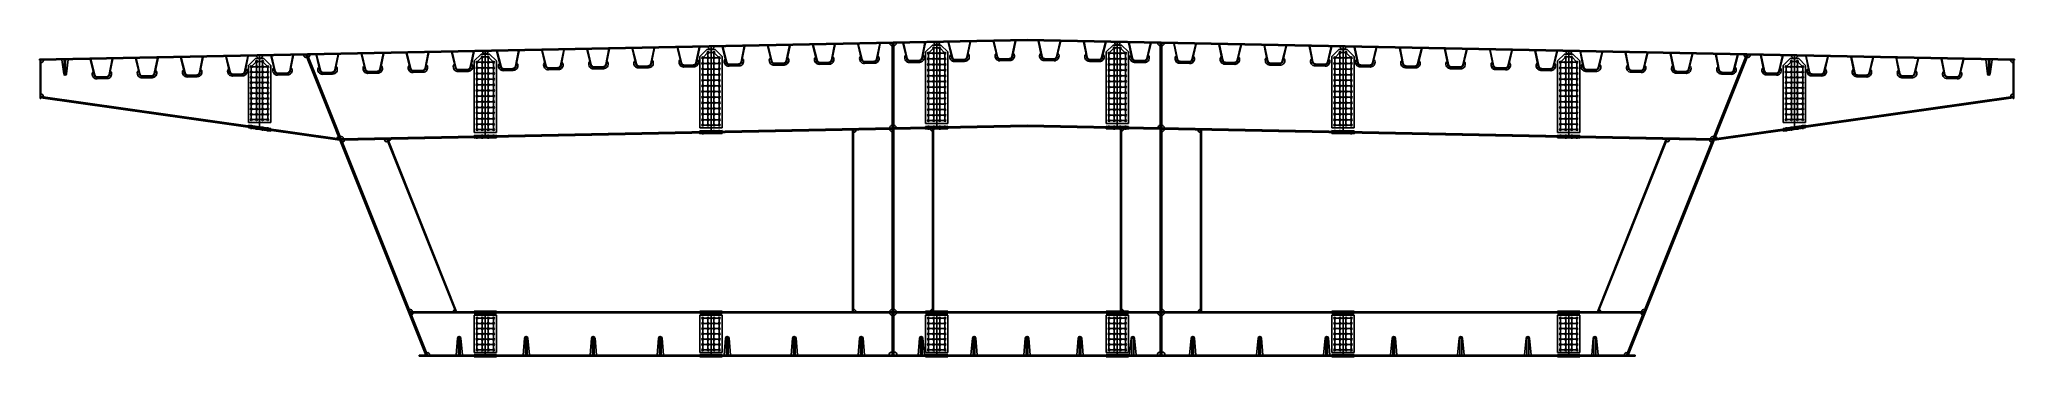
# Model space of a CAD drawing. Header units: metres. Extents: x 187171 to 215171, y 20305 to 24815.
import ezdxf

# ---------------------------------------------------------------- set-up
doc = ezdxf.new("R2010")
doc.units = ezdxf.units.M
doc.header["$LTSCALE"] = 500
for name, color, linetype in [('CS-LIN3', 2, 'Continuous'), ('CS-STEL-MAJR', 3, 'Continuous'), ('DRAW', 2, 'Continuous'), ('F-SPLICE', 1, 'Continuous'), ('STEEL', 4, 'Continuous')]:
    doc.layers.add(name, color=color, linetype=linetype)

# ---------------------------------------------------------------- blocks, each defined once
blk = doc.blocks.new('U-RIB')
at = {"layer": 'DRAW', "color": 3}
for p, q in [((-152, 0), (-160, -2)), ((-152, 0), (-102, -221)), ((102, -221), (152, 0)), ((152, 0), (160, -2)), ((-160, -2), (-109, -227)), ((-70, -260), (70, -260)), ((-70, -280), (70, -280)), ((-63, -252), (63, -252)), ((109, -227), (160, -2))]:
    blk.add_line(p, q, dxfattribs=at)
for centre, radius, start, end in [((-70, -212), 68, 162.5368, 270), ((-116, -198), 20, 100.4697, 161.2317), ((-69, -220), 40, 190.0739, 269.5546), ((-63, -212), 40, 192.8619, 269.5255), ((63, -212), 40, 270.4745, 347.1381), ((70, -212), 68, 270, 17.4632), ((69, -220), 40, 270.4454, 349.9261), ((116, -198), 20, 18.7683, 79.5303)]:
    blk.add_arc(centre, radius, start, end, dxfattribs=at)
blk = doc.blocks.new('RIB-200X20P')
at = {"layer": 'CS-STEL-MAJR'}
for p, q in [((-45, 0), (-20, -202)), ((-10, 0), (-10, -200)), ((10, 0), (10, -200)), ((-10, -200), (10, -200)), ((45, 0), (20, -202))]:
    blk.add_line(p, q, dxfattribs=at)
blk.add_arc((0, -200), 20, 187.0816, 352.9184, dxfattribs=at)
blk = doc.blocks.new('RIB-240X24P')
at = {"layer": 'CS-STEL-MAJR'}
for p, q in [((-45, 0), (-25, 242)), ((-12, 0), (-12, 240)), ((-12, 240), (12, 240)), ((12, 0), (12, 240)), ((45, 0), (25, 242))]:
    blk.add_line(p, q, dxfattribs=at)
blk.add_arc((0, 240), 25, 4.7433, 175.2567, dxfattribs=at)

msp = doc.modelspace()

# ---------------------------------------------------------------- linework, layer by layer
msp.add_arc((202510, 23554), 35, 270, 358.8542)
at = {"layer": 'CS-LIN3', "ltscale": 0.05}
for p, q in [((193491, 24661), (193491, 23427)), ((196631, 24671), (196533, 24574)), ((196751, 24671), (196631, 24671)), ((196696, 24676), (196686, 24676)), ((196691, 24725), (196691, 23491)), ((196751, 24671), (196848, 24574)), ((199831, 24735), (199733, 24638)), ((199951, 24735), (199831, 24735)), ((199896, 24740), (199886, 24740)), ((199891, 24789), (199891, 23555)), ((199951, 24735), (200048, 24638)), ((202391, 24735), (202293, 24638)), ((202391, 24735), (202511, 24735)), ((202446, 24740), (202456, 24740)), ((202451, 24789), (202451, 23555)), ((202511, 24735), (202608, 24638)), ((205591, 24671), (205493, 24574)), ((205591, 24671), (205711, 24671)), ((205646, 24676), (205656, 24676)), ((205651, 24725), (205651, 23491)), ((205711, 24671), (205808, 24574)), ((208851, 24661), (208851, 23427)), ((190231, 24543), (190133, 24446)), ((190133, 24446), (190133, 23638)), ((190351, 24543), (190231, 24543)), ((190296, 24548), (190286, 24548)), ((190291, 24597), (190291, 23547)), ((190351, 24543), (190448, 24446)), ((190448, 24446), (190448, 23638)), ((193431, 24607), (193333, 24510)), ((193333, 24510), (193333, 23497)), ((193551, 24607), (193431, 24607)), ((193496, 24612), (193486, 24612)), ((193551, 24607), (193648, 24510)), ((193648, 24510), (193648, 23497)), ((196533, 24574), (196533, 23561)), ((196848, 24574), (196848, 23561)), ((199733, 24638), (199733, 23625)), ((200048, 24638), (200048, 23625)), ((202293, 24638), (202293, 23625)), ((202608, 24638), (202608, 23625)), ((205493, 24574), (205493, 23561)), ((205808, 24574), (205808, 23561)), ((208791, 24607), (208693, 24510)), ((208693, 24510), (208693, 23497)), ((208791, 24607), (208911, 24607)), ((208846, 24612), (208856, 24612)), ((208911, 24607), (209008, 24510)), ((209008, 24510), (209008, 23497)), ((211991, 24543), (211893, 24446)), ((211893, 24446), (211893, 23638)), ((211991, 24543), (212111, 24543)), ((212046, 24548), (212056, 24548)), ((212051, 24597), (212051, 23547)), ((212111, 24543), (212208, 24446)), ((212208, 24446), (212208, 23638)), ((190448, 23638), (190133, 23638)), ((190133, 23599), (190448, 23554)), ((190133, 23599), (190133, 23589)), ((190133, 23570), (190133, 23560)), ((190133, 23560), (190448, 23515)), ((190448, 23554), (190448, 23544)), ((190448, 23525), (190448, 23515)), ((196848, 23561), (196533, 23561)), ((196848, 23524), (196533, 23518)), ((196848, 23524), (196848, 23514)), ((200048, 23625), (199733, 23625)), ((200048, 23588), (199733, 23582)), ((199733, 23582), (199733, 23572)), ((199733, 23552), (199733, 23542)), ((200048, 23548), (199733, 23542)), ((200048, 23588), (200048, 23578)), ((200048, 23558), (200048, 23548)), ((202293, 23625), (202608, 23625)), ((202293, 23588), (202293, 23578)), ((202293, 23588), (202608, 23582)), ((202293, 23558), (202293, 23548)), ((202293, 23548), (202608, 23542)), ((202608, 23582), (202608, 23572)), ((202608, 23552), (202608, 23542)), ((205493, 23561), (205808, 23561)), ((205493, 23524), (205493, 23514)), ((205493, 23524), (205808, 23518)), ((211893, 23638), (212208, 23638)), ((212208, 23599), (211893, 23554)), ((212208, 23560), (211893, 23515)), ((211893, 23554), (211893, 23544)), ((211893, 23525), (211893, 23515)), ((212208, 23599), (212208, 23589)), ((212208, 23570), (212208, 23560)), ((193648, 23497), (193333, 23497)), ((193648, 23460), (193333, 23454)), ((193333, 23454), (193333, 23444)), ((193333, 23424), (193333, 23414)), ((193648, 23420), (193333, 23414)), ((193648, 23460), (193648, 23450)), ((193648, 23430), (193648, 23420)), ((196533, 23518), (196533, 23508)), ((196533, 23488), (196533, 23478)), ((196848, 23484), (196533, 23478)), ((196848, 23494), (196848, 23484)), ((205493, 23494), (205493, 23484)), ((205493, 23484), (205808, 23478)), ((205808, 23518), (205808, 23508)), ((205808, 23488), (205808, 23478)), ((208693, 23497), (209008, 23497)), ((208693, 23460), (208693, 23450)), ((208693, 23460), (209008, 23454)), ((208693, 23430), (208693, 23420)), ((208693, 23420), (209008, 23414)), ((209008, 23454), (209008, 23444)), ((209008, 23424), (209008, 23414)), ((193648, 20963), (193333, 20963)), ((193333, 20963), (193333, 20953)), ((193333, 20939), (193333, 20929)), ((193648, 20929), (193333, 20929)), ((193648, 20904), (193333, 20904)), ((193333, 20904), (193333, 20374)), ((193491, 20953), (193491, 20325)), ((193648, 20963), (193648, 20953)), ((193648, 20939), (193648, 20929)), ((193648, 20374), (193648, 20904)), ((196848, 20963), (196533, 20963)), ((196533, 20963), (196533, 20953)), ((196533, 20939), (196533, 20929)), ((196848, 20929), (196533, 20929)), ((196848, 20904), (196533, 20904)), ((196533, 20904), (196533, 20374)), ((196691, 20953), (196691, 20325)), ((196848, 20963), (196848, 20953)), ((196848, 20939), (196848, 20929)), ((196848, 20374), (196848, 20904)), ((200048, 20963), (199733, 20963)), ((199733, 20963), (199733, 20953)), ((199733, 20939), (199733, 20929)), ((200048, 20929), (199733, 20929)), ((200048, 20904), (199733, 20904)), ((199733, 20904), (199733, 20374)), ((199891, 20953), (199891, 20325)), ((200048, 20963), (200048, 20953)), ((200048, 20939), (200048, 20929)), ((200048, 20374), (200048, 20904)), ((202608, 20963), (202293, 20963)), ((202293, 20963), (202293, 20953)), ((202293, 20939), (202293, 20929)), ((202608, 20929), (202293, 20929)), ((202608, 20904), (202293, 20904)), ((202293, 20904), (202293, 20374)), ((202451, 20953), (202451, 20325)), ((202608, 20963), (202608, 20953)), ((202608, 20939), (202608, 20929)), ((202608, 20374), (202608, 20904)), ((205808, 20963), (205493, 20963)), ((205493, 20963), (205493, 20953)), ((205493, 20939), (205493, 20929)), ((205808, 20929), (205493, 20929)), ((205808, 20904), (205493, 20904)), ((205493, 20904), (205493, 20374)), ((205651, 20953), (205651, 20325)), ((205808, 20963), (205808, 20953)), ((205808, 20939), (205808, 20929)), ((205808, 20374), (205808, 20904)), ((209008, 20963), (208693, 20963)), ((208693, 20963), (208693, 20953)), ((208693, 20939), (208693, 20929)), ((209008, 20929), (208693, 20929)), ((209008, 20904), (208693, 20904)), ((208693, 20904), (208693, 20374)), ((208851, 20953), (208851, 20325)), ((209008, 20963), (209008, 20953)), ((209008, 20939), (209008, 20929)), ((209008, 20374), (209008, 20904)), ((193648, 20374), (193333, 20374)), ((193648, 20349), (193333, 20349)), ((193333, 20349), (193333, 20339)), ((193333, 20325), (193333, 20315)), ((193648, 20315), (193333, 20315)), ((193648, 20349), (193648, 20339)), ((193648, 20325), (193648, 20315)), ((196848, 20374), (196533, 20374)), ((196848, 20349), (196533, 20349)), ((196533, 20349), (196533, 20339)), ((196533, 20325), (196533, 20315)), ((196848, 20315), (196533, 20315)), ((196848, 20349), (196848, 20339)), ((196848, 20325), (196848, 20315)), ((200048, 20374), (199733, 20374)), ((200048, 20349), (199733, 20349)), ((199733, 20349), (199733, 20339)), ((199733, 20325), (199733, 20315)), ((200048, 20315), (199733, 20315)), ((200048, 20349), (200048, 20339)), ((200048, 20325), (200048, 20315)), ((202608, 20374), (202293, 20374)), ((202608, 20349), (202293, 20349)), ((202293, 20349), (202293, 20339)), ((202293, 20325), (202293, 20315)), ((202608, 20315), (202293, 20315)), ((202608, 20349), (202608, 20339)), ((202608, 20349), (202608, 20339)), ((202608, 20325), (202608, 20315)), ((202608, 20325), (202608, 20315)), ((205808, 20374), (205493, 20374)), ((205808, 20349), (205493, 20349)), ((205493, 20349), (205493, 20339)), ((205493, 20325), (205493, 20315)), ((205808, 20315), (205493, 20315)), ((205808, 20349), (205808, 20339)), ((205808, 20325), (205808, 20315)), ((209008, 20374), (208693, 20374)), ((209008, 20349), (208693, 20349)), ((208693, 20349), (208693, 20339)), ((208693, 20325), (208693, 20315)), ((209008, 20315), (208693, 20315)), ((209008, 20349), (209008, 20339)), ((209008, 20325), (209008, 20315))]:
    msp.add_line(p, q, dxfattribs=at)
at = {"layer": 'CS-LIN3', "color": 8}
for p, q in [((199848, 24695), (199773, 24620)), ((199848, 24695), (199848, 23665)), ((199933, 24695), (199848, 24695)), ((199933, 24695), (199933, 23665)), ((199933, 24695), (200008, 24620)), ((202408, 24695), (202333, 24620)), ((202408, 24695), (202408, 23665)), ((202408, 24695), (202493, 24695)), ((202493, 24695), (202493, 23665)), ((202493, 24695), (202568, 24620)), ((190248, 24503), (190173, 24428)), ((190173, 24428), (190173, 23678)), ((190408, 24428), (190173, 24428)), ((190248, 24503), (190248, 23678)), ((190333, 24503), (190248, 24503)), ((190333, 24503), (190333, 23678)), ((190333, 24503), (190408, 24428)), ((190408, 24428), (190408, 23678)), ((193448, 24567), (193373, 24492)), ((193608, 24492), (193373, 24492)), ((193373, 24492), (193373, 23537)), ((193608, 24412), (193373, 24412)), ((193448, 24567), (193448, 23537)), ((193533, 24567), (193448, 24567)), ((193533, 24567), (193533, 23537)), ((193533, 24567), (193608, 24492)), ((193608, 24492), (193608, 23537)), ((196648, 24631), (196573, 24556)), ((196808, 24556), (196573, 24556)), ((196573, 24556), (196573, 23601)), ((196808, 24476), (196573, 24476)), ((196808, 24396), (196573, 24396)), ((196648, 24631), (196648, 23601)), ((196733, 24631), (196648, 24631)), ((196733, 24631), (196733, 23601)), ((196733, 24631), (196808, 24556)), ((196808, 24556), (196808, 23601)), ((200008, 24620), (199773, 24620)), ((199773, 24620), (199773, 23665)), ((200008, 24540), (199773, 24540)), ((200008, 24460), (199773, 24460)), ((200008, 24380), (199773, 24380)), ((200008, 24620), (200008, 23665)), ((202333, 24620), (202568, 24620)), ((202333, 24620), (202333, 23665)), ((202333, 24540), (202568, 24540)), ((202333, 24460), (202568, 24460)), ((202333, 24380), (202568, 24380)), ((202568, 24620), (202568, 23665)), ((205608, 24631), (205533, 24556)), ((205533, 24556), (205768, 24556)), ((205533, 24556), (205533, 23601)), ((205533, 24476), (205768, 24476)), ((205533, 24396), (205768, 24396)), ((205608, 24631), (205608, 23601)), ((205608, 24631), (205693, 24631)), ((205693, 24631), (205693, 23601)), ((205693, 24631), (205768, 24556)), ((205768, 24556), (205768, 23601)), ((208808, 24567), (208733, 24492)), ((208733, 24492), (208968, 24492)), ((208733, 24492), (208733, 23537)), ((208733, 24412), (208968, 24412)), ((208808, 24567), (208808, 23537)), ((208808, 24567), (208893, 24567)), ((208893, 24567), (208893, 23537)), ((208893, 24567), (208968, 24492)), ((208968, 24492), (208968, 23537)), ((212008, 24503), (211933, 24428)), ((211933, 24428), (211933, 23678)), ((211933, 24428), (212168, 24428)), ((212008, 24503), (212008, 23678)), ((212008, 24503), (212093, 24503)), ((212093, 24503), (212093, 23678)), ((212093, 24503), (212168, 24428)), ((212168, 24428), (212168, 23678)), ((190408, 24353), (190173, 24353)), ((190408, 24278), (190173, 24278)), ((190408, 24203), (190173, 24203)), ((190408, 24128), (190173, 24128)), ((193608, 24332), (193373, 24332)), ((193608, 24252), (193373, 24252)), ((193608, 24172), (193373, 24172)), ((193608, 24092), (193373, 24092)), ((196808, 24316), (196573, 24316)), ((196808, 24236), (196573, 24236)), ((196808, 24156), (196573, 24156)), ((200008, 24300), (199773, 24300)), ((200008, 24220), (199773, 24220)), ((200008, 24140), (199773, 24140)), ((202333, 24300), (202568, 24300)), ((202333, 24220), (202568, 24220)), ((202333, 24140), (202568, 24140)), ((205533, 24316), (205768, 24316)), ((205533, 24236), (205768, 24236)), ((205533, 24156), (205768, 24156)), ((208733, 24332), (208968, 24332)), ((208733, 24252), (208968, 24252)), ((208733, 24172), (208968, 24172)), ((208733, 24092), (208968, 24092)), ((211933, 24353), (212168, 24353)), ((211933, 24278), (212168, 24278)), ((211933, 24203), (212168, 24203)), ((211933, 24128), (212168, 24128)), ((190133, 24040), (190133, 24030)), ((190133, 24012), (190133, 24002)), ((190408, 24053), (190173, 24053)), ((190408, 23978), (190173, 23978)), ((190408, 23903), (190173, 23903)), ((190408, 23828), (190173, 23828)), ((190448, 24046), (190448, 24036)), ((190448, 24018), (190448, 24008)), ((193608, 24012), (193373, 24012)), ((193608, 23932), (193373, 23932)), ((193608, 23852), (193373, 23852)), ((196808, 24076), (196573, 24076)), ((196808, 23996), (196573, 23996)), ((196808, 23916), (196573, 23916)), ((196808, 23836), (196573, 23836)), ((200008, 24060), (199773, 24060)), ((200008, 23980), (199773, 23980)), ((200008, 23900), (199773, 23900)), ((200008, 23820), (199773, 23820)), ((202333, 24060), (202568, 24060)), ((202333, 23980), (202568, 23980)), ((202333, 23900), (202568, 23900)), ((202333, 23820), (202568, 23820)), ((205533, 24076), (205768, 24076)), ((205533, 23996), (205768, 23996)), ((205533, 23916), (205768, 23916)), ((205533, 23836), (205768, 23836)), ((208733, 24012), (208968, 24012)), ((208733, 23932), (208968, 23932)), ((208733, 23852), (208968, 23852)), ((211933, 24053), (212168, 24053)), ((211933, 23978), (212168, 23978)), ((211933, 23903), (212168, 23903)), ((211933, 23828), (212168, 23828)), ((190408, 23753), (190173, 23753)), ((190408, 23678), (190173, 23678)), ((190173, 23603), (190173, 23544)), ((190248, 23592), (190248, 23533)), ((190333, 23580), (190333, 23521)), ((190408, 23570), (190408, 23511)), ((193608, 23772), (193373, 23772)), ((193608, 23692), (193373, 23692)), ((193608, 23612), (193373, 23612)), ((193608, 23537), (193373, 23537)), ((196808, 23756), (196573, 23756)), ((196808, 23676), (196573, 23676)), ((196808, 23601), (196573, 23601)), ((196573, 23529), (196573, 23469)), ((196648, 23530), (196648, 23470)), ((196733, 23532), (196733, 23472)), ((196808, 23533), (196808, 23474)), ((200008, 23740), (199773, 23740)), ((200008, 23665), (199773, 23665)), ((199773, 23593), (199773, 23533)), ((199848, 23594), (199848, 23534)), ((199933, 23596), (199933, 23536)), ((200008, 23597), (200008, 23538)), ((202333, 23740), (202568, 23740)), ((202333, 23665), (202568, 23665)), ((202333, 23597), (202333, 23538)), ((202408, 23596), (202408, 23536)), ((202493, 23594), (202493, 23534)), ((202568, 23593), (202568, 23533)), ((205533, 23756), (205768, 23756)), ((205533, 23676), (205768, 23676)), ((205533, 23601), (205768, 23601)), ((205533, 23533), (205533, 23474)), ((205608, 23532), (205608, 23472)), ((205693, 23530), (205693, 23470)), ((205768, 23529), (205768, 23469)), ((208733, 23772), (208968, 23772)), ((208733, 23692), (208968, 23692)), ((208733, 23612), (208968, 23612)), ((208733, 23537), (208968, 23537)), ((211933, 23753), (212168, 23753)), ((211933, 23678), (212168, 23678)), ((211933, 23570), (211933, 23511)), ((212008, 23580), (212008, 23521)), ((212093, 23592), (212093, 23533)), ((212168, 23603), (212168, 23544)), ((193373, 23465), (193373, 23405)), ((193448, 23466), (193448, 23406)), ((193533, 23468), (193533, 23408)), ((193608, 23469), (193608, 23410)), ((208733, 23469), (208733, 23410)), ((208808, 23468), (208808, 23408)), ((208893, 23466), (208893, 23406)), ((208968, 23465), (208968, 23405)), ((193373, 20973), (193373, 20919)), ((193373, 20864), (193373, 20414)), ((193448, 20973), (193448, 20919)), ((193448, 20864), (193448, 20414)), ((193533, 20973), (193533, 20919)), ((193533, 20864), (193533, 20414)), ((193608, 20973), (193608, 20919)), ((193608, 20864), (193608, 20414)), ((196573, 20973), (196573, 20919)), ((196573, 20864), (196573, 20414)), ((196648, 20973), (196648, 20919)), ((196648, 20864), (196648, 20414)), ((196733, 20973), (196733, 20919)), ((196733, 20864), (196733, 20414)), ((196808, 20973), (196808, 20919)), ((196808, 20864), (196808, 20414)), ((199773, 20973), (199773, 20919)), ((199773, 20864), (199773, 20414)), ((199848, 20973), (199848, 20919)), ((199848, 20864), (199848, 20414)), ((199933, 20973), (199933, 20919)), ((199933, 20864), (199933, 20414)), ((200008, 20973), (200008, 20919)), ((200008, 20864), (200008, 20414)), ((202333, 20973), (202333, 20919)), ((202333, 20864), (202333, 20414)), ((202408, 20973), (202408, 20919)), ((202408, 20864), (202408, 20414)), ((202493, 20973), (202493, 20919)), ((202493, 20864), (202493, 20414)), ((202568, 20973), (202568, 20919)), ((202568, 20864), (202568, 20414)), ((205533, 20973), (205533, 20919)), ((205533, 20864), (205533, 20414)), ((205608, 20973), (205608, 20919)), ((205608, 20864), (205608, 20414)), ((205693, 20973), (205693, 20919)), ((205693, 20864), (205693, 20414)), ((205768, 20973), (205768, 20919)), ((205768, 20864), (205768, 20414)), ((208733, 20973), (208733, 20919)), ((208733, 20864), (208733, 20414)), ((208808, 20973), (208808, 20919)), ((208808, 20864), (208808, 20414)), ((208893, 20973), (208893, 20919)), ((208893, 20864), (208893, 20414)), ((208968, 20973), (208968, 20919)), ((208968, 20864), (208968, 20414)), ((193373, 20359), (193373, 20305)), ((193448, 20359), (193448, 20305)), ((193533, 20359), (193533, 20305)), ((193608, 20359), (193608, 20305)), ((196573, 20359), (196573, 20305)), ((196648, 20359), (196648, 20305)), ((196733, 20359), (196733, 20305)), ((196808, 20359), (196808, 20305)), ((199773, 20359), (199773, 20305)), ((199848, 20359), (199848, 20305)), ((199933, 20359), (199933, 20305)), ((200008, 20359), (200008, 20305)), ((202333, 20359), (202333, 20305)), ((202408, 20359), (202408, 20305)), ((202493, 20359), (202493, 20305)), ((202568, 20359), (202568, 20305)), ((205533, 20359), (205533, 20305)), ((205608, 20359), (205608, 20305)), ((205693, 20359), (205693, 20305)), ((205768, 20359), (205768, 20305)), ((208733, 20359), (208733, 20305)), ((208808, 20359), (208808, 20305)), ((208893, 20359), (208893, 20305)), ((208968, 20359), (208968, 20305))]:
    msp.add_line(p, q, dxfattribs=at)
at = {"layer": 'CS-LIN3', "color": 8, "ltscale": 0.05}
for p, q in [((193608, 20864), (193373, 20864)), ((193608, 20789), (193373, 20789)), ((196808, 20864), (196573, 20864)), ((196808, 20789), (196573, 20789)), ((200008, 20864), (199773, 20864)), ((200008, 20789), (199773, 20789)), ((202568, 20864), (202333, 20864)), ((202568, 20789), (202333, 20789)), ((205768, 20864), (205533, 20864)), ((205768, 20789), (205533, 20789)), ((208968, 20864), (208733, 20864)), ((208968, 20789), (208733, 20789)), ((193608, 20714), (193373, 20714)), ((193608, 20639), (193373, 20639)), ((193608, 20564), (193373, 20564)), ((193608, 20489), (193373, 20489)), ((196808, 20714), (196573, 20714)), ((196808, 20639), (196573, 20639)), ((196808, 20564), (196573, 20564)), ((196808, 20489), (196573, 20489)), ((200008, 20714), (199773, 20714)), ((200008, 20639), (199773, 20639)), ((200008, 20564), (199773, 20564)), ((200008, 20489), (199773, 20489)), ((202568, 20714), (202333, 20714)), ((202568, 20639), (202333, 20639)), ((202568, 20564), (202333, 20564)), ((202568, 20489), (202333, 20489)), ((205768, 20714), (205533, 20714)), ((205768, 20639), (205533, 20639)), ((205768, 20564), (205533, 20564)), ((205768, 20489), (205533, 20489)), ((208968, 20714), (208733, 20714)), ((208968, 20639), (208733, 20639)), ((208968, 20564), (208733, 20564)), ((208968, 20489), (208733, 20489)), ((193608, 20414), (193373, 20414)), ((196808, 20414), (196573, 20414)), ((200008, 20414), (199773, 20414)), ((202568, 20414), (202333, 20414)), ((205768, 20414), (205533, 20414)), ((208968, 20414), (208733, 20414))]:
    msp.add_line(p, q, dxfattribs=at)
at = {"layer": 'CS-LIN3', "color": 8}
for centre in [(196648, 24631), (196733, 24631), (199848, 24695), (199933, 24695), (202408, 24695), (202493, 24695), (205608, 24631), (205693, 24631), (190173, 24428), (190173, 24353), (190248, 24503), (190248, 24428), (190248, 24353), (190333, 24503), (190333, 24428), (190333, 24353), (190408, 24428), (190408, 24353), (193373, 24492), (193373, 24412), (193448, 24567), (193448, 24492), (193448, 24412), (193533, 24567), (193533, 24492), (193533, 24412), (193608, 24492), (193608, 24412), (196573, 24556), (196573, 24476), (196573, 24396), (196648, 24556), (196648, 24476), (196648, 24396), (196733, 24556), (196733, 24476), (196733, 24396), (196808, 24556), (196808, 24476), (196808, 24396), (199773, 24620), (199773, 24540), (199773, 24460), (199773, 24380), (199848, 24620), (199848, 24540), (199848, 24460), (199848, 24380), (199933, 24620), (199933, 24540), (199933, 24460), (199933, 24380), (200008, 24620), (200008, 24540), (200008, 24460), (200008, 24380), (202333, 24620), (202333, 24540), (202333, 24460), (202333, 24380), (202408, 24620), (202408, 24540), (202408, 24460), (202408, 24380), (202493, 24620), (202493, 24540), (202493, 24460), (202493, 24380), (202568, 24620), (202568, 24540), (202568, 24460), (202568, 24380), (205533, 24556), (205533, 24476), (205533, 24396), (205608, 24556), (205608, 24476), (205608, 24396), (205693, 24556), (205693, 24476), (205693, 24396), (205768, 24556), (205768, 24476), (205768, 24396), (208733, 24492), (208733, 24412), (208808, 24567), (208808, 24492), (208808, 24412), (208893, 24567), (208893, 24492), (208893, 24412), (208968, 24492), (208968, 24412), (211933, 24428), (211933, 24353), (212008, 24503), (212008, 24428), (212008, 24353), (212093, 24503), (212093, 24428), (212093, 24353), (212168, 24428), (212168, 24353), (190173, 24278), (190173, 24203), (190173, 24128), (190248, 24278), (190248, 24203), (190248, 24128), (190333, 24278), (190333, 24203), (190333, 24128), (190408, 24278), (190408, 24203), (190408, 24128), (193373, 24332), (193373, 24252), (193373, 24172), (193373, 24092), (193448, 24332), (193448, 24252), (193448, 24172), (193448, 24092), (193533, 24332), (193533, 24252), (193533, 24172), (193533, 24092), (193608, 24332), (193608, 24252), (193608, 24172), (193608, 24092), (196573, 24316), (196573, 24236), (196573, 24156), (196573, 24076), (196648, 24316), (196648, 24236), (196648, 24156), (196648, 24076), (196733, 24316), (196733, 24236), (196733, 24156), (196733, 24076), (196808, 24316), (196808, 24236), (196808, 24156), (196808, 24076), (199773, 24300), (199773, 24220), (199773, 24140), (199848, 24300), (199848, 24220), (199848, 24140), (199933, 24300), (199933, 24220), (199933, 24140), (200008, 24300), (200008, 24220), (200008, 24140), (202333, 24300), (202333, 24220), (202333, 24140), (202408, 24300), (202408, 24220), (202408, 24140), (202493, 24300), (202493, 24220), (202493, 24140), (202568, 24300), (202568, 24220), (202568, 24140), (205533, 24316), (205533, 24236), (205533, 24156), (205533, 24076), (205608, 24316), (205608, 24236), (205608, 24156), (205608, 24076), (205693, 24316), (205693, 24236), (205693, 24156), (205693, 24076), (205768, 24316), (205768, 24236), (205768, 24156), (205768, 24076), (208733, 24332), (208733, 24252), (208733, 24172), (208733, 24092), (208808, 24332), (208808, 24252), (208808, 24172), (208808, 24092), (208893, 24332), (208893, 24252), (208893, 24172), (208893, 24092), (208968, 24332), (208968, 24252), (208968, 24172), (208968, 24092), (211933, 24278), (211933, 24203), (211933, 24128), (212008, 24278), (212008, 24203), (212008, 24128), (212093, 24278), (212093, 24203), (212093, 24128), (212168, 24278), (212168, 24203), (212168, 24128), (190173, 24053), (190173, 23978), (190173, 23903), (190173, 23828), (190248, 24053), (190248, 23978), (190248, 23903), (190248, 23828), (190333, 24053), (190333, 23978), (190333, 23903), (190333, 23828), (190408, 24053), (190408, 23978), (190408, 23903), (190408, 23828), (193373, 24012), (193373, 23932), (193373, 23852), (193448, 24012), (193448, 23932), (193448, 23852), (193533, 24012), (193533, 23932), (193533, 23852), (193608, 24012), (193608, 23932), (193608, 23852), (196573, 23996), (196573, 23916), (196573, 23836), (196648, 23996), (196648, 23916), (196648, 23836), (196733, 23996), (196733, 23916), (196733, 23836), (196808, 23996), (196808, 23916), (196808, 23836), (199773, 24060), (199773, 23980), (199773, 23900), (199773, 23820), (199848, 24060), (199848, 23980), (199848, 23900), (199848, 23820), (199933, 24060), (199933, 23980), (199933, 23900), (199933, 23820), (200008, 24060), (200008, 23980), (200008, 23900), (200008, 23820), (202333, 24060), (202333, 23980), (202333, 23900), (202333, 23820), (202408, 24060), (202408, 23980), (202408, 23900), (202408, 23820), (202493, 24060), (202493, 23980), (202493, 23900), (202493, 23820), (202568, 24060), (202568, 23980), (202568, 23900), (202568, 23820), (205533, 23996), (205533, 23916), (205533, 23836), (205608, 23996), (205608, 23916), (205608, 23836), (205693, 23996), (205693, 23916), (205693, 23836), (205768, 23996), (205768, 23916), (205768, 23836), (208733, 24012), (208733, 23932), (208733, 23852), (208808, 24012), (208808, 23932), (208808, 23852), (208893, 24012), (208893, 23932), (208893, 23852), (208968, 24012), (208968, 23932), (208968, 23852), (211933, 24053), (211933, 23978), (211933, 23903), (211933, 23828), (212008, 24053), (212008, 23978), (212008, 23903), (212008, 23828), (212093, 24053), (212093, 23978), (212093, 23903), (212093, 23828), (212168, 24053), (212168, 23978), (212168, 23903), (212168, 23828), (190173, 23753), (190173, 23678), (190248, 23753), (190248, 23678), (190333, 23753), (190333, 23678), (190408, 23753), (190408, 23678), (193373, 23772), (193373, 23692), (193373, 23612), (193373, 23537), (193448, 23772), (193448, 23692), (193448, 23612), (193448, 23537), (193533, 23772), (193533, 23692), (193533, 23612), (193533, 23537), (193608, 23772), (193608, 23692), (193608, 23612), (193608, 23537), (196573, 23756), (196573, 23676), (196573, 23601), (196648, 23756), (196648, 23676), (196648, 23601), (196733, 23756), (196733, 23676), (196733, 23601), (196808, 23756), (196808, 23676), (196808, 23601), (199773, 23740), (199773, 23665), (199848, 23740), (199848, 23665), (199933, 23740), (199933, 23665), (200008, 23740), (200008, 23665), (202333, 23740), (202333, 23665), (202408, 23740), (202408, 23665), (202493, 23740), (202493, 23665), (202568, 23740), (202568, 23665), (205533, 23756), (205533, 23676), (205533, 23601), (205608, 23756), (205608, 23676), (205608, 23601), (205693, 23756), (205693, 23676), (205693, 23601), (205768, 23756), (205768, 23676), (205768, 23601), (208733, 23772), (208733, 23692), (208733, 23612), (208733, 23537), (208808, 23772), (208808, 23692), (208808, 23612), (208808, 23537), (208893, 23772), (208893, 23692), (208893, 23612), (208893, 23537), (208968, 23772), (208968, 23692), (208968, 23612), (208968, 23537), (211933, 23753), (211933, 23678), (212008, 23753), (212008, 23678), (212093, 23753), (212093, 23678), (212168, 23753), (212168, 23678)]:
    msp.add_circle(centre, 12.5, dxfattribs=at)
at = {"layer": 'CS-LIN3', "color": 8, "ltscale": 0.05}
for centre in [(193373, 20864), (193373, 20789), (193373, 20714), (193448, 20864), (193448, 20789), (193448, 20714), (193533, 20864), (193533, 20789), (193533, 20714), (193608, 20864), (193608, 20789), (193608, 20714), (196573, 20864), (196573, 20789), (196573, 20714), (196648, 20864), (196648, 20789), (196648, 20714), (196733, 20864), (196733, 20789), (196733, 20714), (196808, 20864), (196808, 20789), (196808, 20714), (199773, 20864), (199773, 20789), (199773, 20714), (199848, 20864), (199848, 20789), (199848, 20714), (199933, 20864), (199933, 20789), (199933, 20714), (200008, 20864), (200008, 20789), (200008, 20714), (202333, 20864), (202333, 20789), (202333, 20714), (202408, 20864), (202408, 20789), (202408, 20714), (202493, 20864), (202493, 20789), (202493, 20714), (202568, 20864), (202568, 20789), (202568, 20714), (205533, 20864), (205533, 20789), (205533, 20714), (205608, 20864), (205608, 20789), (205608, 20714), (205693, 20864), (205693, 20789), (205693, 20714), (205768, 20864), (205768, 20789), (205768, 20714), (208733, 20864), (208733, 20789), (208733, 20714), (208808, 20864), (208808, 20789), (208808, 20714), (208893, 20864), (208893, 20789), (208893, 20714), (208968, 20864), (208968, 20789), (208968, 20714), (193373, 20639), (193373, 20564), (193373, 20489), (193448, 20639), (193448, 20564), (193448, 20489), (193533, 20639), (193533, 20564), (193533, 20489), (193608, 20639), (193608, 20564), (193608, 20489), (196573, 20639), (196573, 20564), (196573, 20489), (196648, 20639), (196648, 20564), (196648, 20489), (196733, 20639), (196733, 20564), (196733, 20489), (196808, 20639), (196808, 20564), (196808, 20489), (199773, 20639), (199773, 20564), (199773, 20489), (199848, 20639), (199848, 20564), (199848, 20489), (199933, 20639), (199933, 20564), (199933, 20489), (200008, 20639), (200008, 20564), (200008, 20489), (202333, 20639), (202333, 20564), (202333, 20489), (202408, 20639), (202408, 20564), (202408, 20489), (202493, 20639), (202493, 20564), (202493, 20489), (202568, 20639), (202568, 20564), (202568, 20489), (205533, 20639), (205533, 20564), (205533, 20489), (205608, 20639), (205608, 20564), (205608, 20489), (205693, 20639), (205693, 20564), (205693, 20489), (205768, 20639), (205768, 20564), (205768, 20489), (208733, 20639), (208733, 20564), (208733, 20489), (208808, 20639), (208808, 20564), (208808, 20489), (208893, 20639), (208893, 20564), (208893, 20489), (208968, 20639), (208968, 20564), (208968, 20489), (193373, 20414), (193448, 20414), (193533, 20414), (193608, 20414), (196573, 20414), (196648, 20414), (196733, 20414), (196808, 20414), (199773, 20414), (199848, 20414), (199933, 20414), (200008, 20414), (202333, 20414), (202408, 20414), (202493, 20414), (202568, 20414), (205533, 20414), (205608, 20414), (205693, 20414), (205768, 20414), (208733, 20414), (208808, 20414), (208893, 20414), (208968, 20414)]:
    msp.add_circle(centre, 12.5, dxfattribs=at)
at = {"layer": 'CS-LIN3', "ltscale": 0.05}
for centre, start, end in [((193486, 24647), 181.1458, 270), ((193496, 24647), 270, 1.1458), ((196686, 24711), 181.1458, 270), ((196696, 24711), 270, 1.1458), ((199886, 24775), 181.1458, 270), ((199896, 24775), 270, 1.1458), ((202446, 24775), 178.8542, 270), ((202456, 24775), 270, 358.8542), ((205646, 24711), 178.8542, 270), ((205656, 24711), 270, 358.8542), ((208846, 24647), 178.8542, 270), ((208856, 24647), 270, 358.8542), ((190286, 24583), 181.1458, 270), ((190296, 24583), 270, 1.1458), ((212046, 24583), 178.8542, 270), ((212056, 24583), 270, 358.8542)]:
    msp.add_arc(centre, 35, start, end, dxfattribs=at)
at = {"layer": 'CS-STEL-MAJR'}
for p, q in [((201171, 24815), (187171, 24535)), ((201171, 24801), (187171, 24521)), ((199260, 24763), (199260, 20339)), ((199282, 24763), (199282, 20339)), ((201171, 24815), (215171, 24535)), ((201171, 24801), (215171, 24521)), ((203060, 24763), (203060, 20339)), ((203082, 24763), (203082, 20339)), ((187171, 24535), (187171, 24521)), ((187181, 24521), (187181, 23976)), ((187191, 24521), (187191, 23976)), ((192647, 20339), (190947, 24596)), ((192671, 20339), (190971, 24597)), ((209671, 20339), (211371, 24597)), ((209694, 20339), (211394, 24596)), ((215151, 24521), (215151, 23976)), ((215161, 24521), (215161, 23976)), ((215171, 24535), (215171, 24521)), ((187191, 23976), (187181, 23976)), ((187191, 24006), (191422, 23406)), ((187191, 23986), (191430, 23386)), ((215151, 23986), (210911, 23386)), ((215151, 24006), (210919, 23406)), ((215151, 23976), (215161, 23976)), ((199260, 23563), (191446, 23406)), ((199260, 23543), (191454, 23387)), ((198698, 23531), (198698, 20953)), ((198710, 23532), (198710, 20953)), ((201171, 23601), (199282, 23563)), ((201171, 23581), (199282, 23543)), ((199832, 23554), (199832, 20953)), ((199844, 23554), (199844, 20953)), ((201171, 23601), (203060, 23563)), ((201171, 23581), (203060, 23543)), ((202498, 23554), (202498, 20953)), ((202510, 23554), (202510, 20953)), ((203082, 23563), (210895, 23406)), ((203082, 23543), (210887, 23387)), ((203632, 23532), (203632, 20953)), ((203644, 23531), (203644, 20953)), ((193071, 20953), (192095, 23399)), ((193084, 20953), (192108, 23400)), ((209257, 20953), (210234, 23400)), ((209270, 20953), (210246, 23399)), ((199260, 20953), (192425, 20953)), ((199260, 20939), (192431, 20939)), ((203060, 20953), (199282, 20953)), ((203060, 20939), (199282, 20939)), ((209916, 20953), (203082, 20953)), ((209910, 20939), (203082, 20939)), ((192551, 20339), (192551, 20325)), ((209791, 20339), (192551, 20339)), ((209791, 20325), (192551, 20325)), ((209791, 20339), (209791, 20325))]:
    msp.add_line(p, q, dxfattribs=at)
for centre, radius, start, end in [((199260, 24763), 35, 181.1458, 270), ((199282, 24763), 35, 270, 1.1458), ((203060, 24763), 35, 178.8542, 270), ((203082, 24763), 35, 270, 358.8542), ((187191, 24521), 35, 270, 1.1458), ((190947, 24596), 35, 181.1458, 291.7643), ((190971, 24597), 35, 291.7643, 1.1458), ((211371, 24597), 35, 178.8542, 248.2357), ((211394, 24596), 35, 248.2357, 358.8542), ((215151, 24521), 35, 178.8542, 270), ((187191, 24006), 35, 351.7699, 90), ((215151, 24006), 35, 90, 188.2301), ((198710, 23532), 35, 270, 1.1458), ((199260, 23563), 35, 90, 181.1458), ((199260, 23543), 35, 181.1458, 270), ((199282, 23563), 35, 1.1458, 90), ((199832, 23554), 35, 181.1458, 270), ((203060, 23563), 35, 90, 178.8542), ((203082, 23563), 35, 358.8542, 90), ((203082, 23543), 35, 270, 358.8542), ((203632, 23532), 35, 178.8542, 270), ((191422, 23406), 35, 111.7643, 171.9307), ((191446, 23406), 35, 1.1458, 111.7643), ((191454, 23387), 35, 291.7643, 1.1458), ((192095, 23399), 35, 181.1458, 291.7643), ((192108, 23400), 35, 291.7643, 1.1458), ((210246, 23399), 35, 248.2357, 358.8542), ((210887, 23387), 35, 178.8542, 248.2357), ((210895, 23406), 35, 68.2357, 178.8542), ((210919, 23406), 35, 8.0693, 68.2357), ((192425, 20953), 35, 0, 111.7643), ((192431, 20939), 35, 291.7643, 0), ((193071, 20953), 35, 111.7643, 180), ((198710, 20953), 35, 0, 90), ((199260, 20953), 35, 90, 180), ((199260, 20939), 35, 180, 270), ((199282, 20953), 35, 0, 90), ((199282, 20939), 35, 270, 0), ((199832, 20953), 35, 90, 180), ((202510, 20953), 35, 0, 90), ((203060, 20939), 35, 180, 270), ((203082, 20953), 35, 0, 90), ((203082, 20939), 35, 270, 0), ((203632, 20953), 35, 90, 180), ((209270, 20953), 35, 0, 68.2357), ((209910, 20939), 35, 180, 248.2357), ((209916, 20953), 35, 68.2357, 180), ((192671, 20339), 35, 0, 111.7643), ((199260, 20339), 45, 90, 180), ((199282, 20339), 45, 0, 90), ((203060, 20339), 45, 90, 180), ((203082, 20339), 45, 0, 90), ((209671, 20339), 35, 68.2357, 180)]:
    msp.add_arc(centre, radius, start, end, dxfattribs=at)
at = {"layer": 'F-SPLICE'}
for p, q in [((211893, 24046), (211893, 24036)), ((211893, 24018), (211893, 24008)), ((212208, 24040), (212208, 24030)), ((212208, 24012), (212208, 24002))]:
    msp.add_line(p, q, dxfattribs=at)

# ---------------------------------------------------------------- block references
for p in [(193121, 20339), (194071, 20339), (195021, 20339), (195971, 20339), (196921, 20339), (197871, 20339), (198821, 20339), (199671, 20339), (200421, 20339), (201171, 20339)]:
    msp.add_blockref('RIB-240X24P', p)
at = {"xscale": -1}
for p in [(201921, 20339), (202671, 20339), (203521, 20339), (204471, 20339), (205421, 20339), (206371, 20339), (207321, 20339), (208271, 20339), (209221, 20339)]:
    msp.add_blockref('RIB-240X24P', p, dxfattribs=at)
at = {"layer": 'CS-STEL-MAJR', "rotation": 1.145762052822363}
msp.add_blockref('RIB-200X20P', (187531, 24528), dxfattribs=at)
at = {"layer": 'STEEL', "xscale": -1}
for name, p, rotation in [('U-RIB', (193171, 24641), 1.145762902195324), ('U-RIB', (193811, 24654), 1.145762902195324), ('U-RIB', (194451, 24666), 1.145762902195324), ('U-RIB', (195091, 24679), 1.145762902195324), ('U-RIB', (195731, 24692), 1.145762902195324), ('U-RIB', (196371, 24705), 1.145762902195324), ('U-RIB', (197011, 24718), 1.145762902195324), ('U-RIB', (197651, 24730), 1.145762902195324), ('U-RIB', (198291, 24743), 1.145762902195324), ('U-RIB', (198931, 24756), 1.145762902195324), ('U-RIB', (199571, 24769), 1.145762902195324), ('U-RIB', (200211, 24782), 1.145762902195324), ('U-RIB', (200851, 24794), 1.145762902195324), ('U-RIB', (188051, 24538), 1.145762902195324), ('U-RIB', (188691, 24551), 1.145762902195324), ('U-RIB', (189331, 24564), 1.145762902195324), ('U-RIB', (189971, 24577), 1.145762902195324), ('U-RIB', (190611, 24590), 1.145762902195324), ('U-RIB', (191251, 24602), 1.145762902195324), ('U-RIB', (191891, 24615), 1.145762902195324), ('U-RIB', (192531, 24628), 1.145762902195324), ('RIB-200X20P', (214811, 24528), 358.8542379471776)]:
    msp.add_blockref(name, p, dxfattribs=dict(at, rotation=rotation))
at = {"layer": 'STEEL', "rotation": 358.8542370978046}
for p in [(201491, 24794), (202131, 24782), (202771, 24769), (203411, 24756), (204051, 24743), (204691, 24730), (205331, 24718), (205331, 24718), (205971, 24705), (206611, 24692), (207251, 24679), (207891, 24666), (208531, 24654), (209171, 24641), (209811, 24628), (210451, 24615), (211091, 24602), (211731, 24590), (212371, 24577), (213011, 24564), (213651, 24551), (214291, 24538)]:
    msp.add_blockref('U-RIB', p, dxfattribs=at)

doc.saveas('drawing.dxf')
